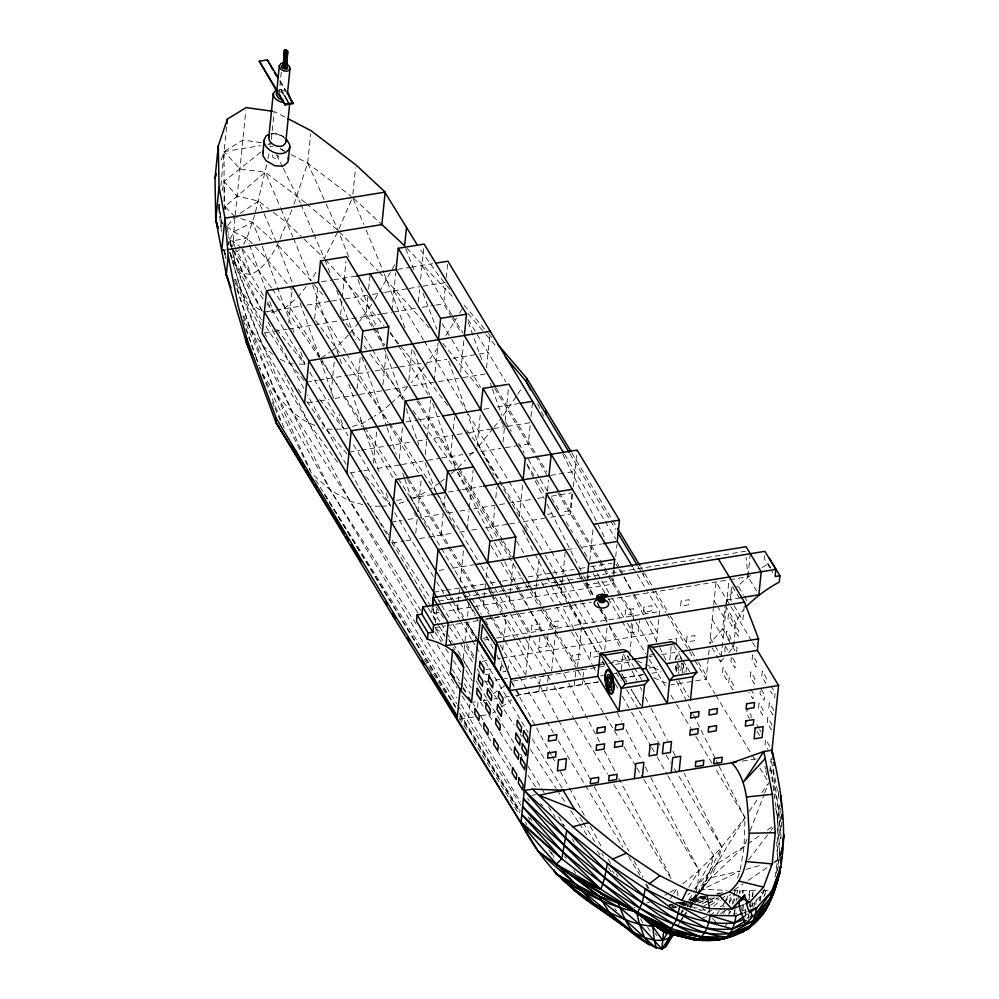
<?xml version="1.0" encoding="UTF-8"?>
<svg xmlns="http://www.w3.org/2000/svg" width="999" height="999" viewBox="0 0 999 999"><rect width="100%" height="100%" fill="white"/><g stroke="black" fill="none" stroke-linecap="round" stroke-linejoin="round"><path stroke-width="0.75" stroke-dasharray="5 3.75" d="M226.611 126.823L224.101 151.573L224.063 202.685M719.155 766.171L745.004 817.719L744.068 846.677L740.072 871.016L736.538 880.831M224.887 209.503L224.101 181.381L261.388 151.686M748.214 919.18L748.451 914.684M749.25 899.674L749.725 890.658L748.176 899.525M752.16 907.142L752.409 902.646M752.746 896.652L753.071 890.658L752.047 896.665M745.054 914.297L745.466 906.917M741.77 910.239L742.257 902.709M742.844 893.668L743.044 890.658L742.419 893.668M755.793 904.607L756.293 898.413M219.256 204.296L221.641 231.356M220.966 185.689L224.101 151.573L242.844 140.072L264.985 143.144M739.784 893.668L740.059 890.658L739.31 893.606M234.902 218.244L232.742 246.566M235.202 215.272L245.829 110.677M271.353 139.323L274.188 111.476L286.451 117.882M281.293 72.253L279.745 87.562L283.728 94.156M288.748 323.014L292.457 286.463M294.006 204.283L307.692 163.162L310.677 133.779M314.648 318.806L318.057 285.302M331.081 393.069L334.79 356.531M340.559 314.585L341.958 300.886M342.257 297.839L345.979 261.301M352.872 194.218L355.544 167.919M356.993 388.861L360.389 355.369M367.857 296.678L365.846 316.471L372.24 327.048M368.631 289.061L370.179 273.838M373.414 463.136L376.973 428.121M382.904 384.652L386.151 352.672M391.92 310.726L395.779 272.665M399.325 458.928L402.734 425.424M408.803 380.444L412.05 348.464M418.281 301.948L419.53 289.772M420.604 279.108L423.701 248.664M415.759 533.204L417.145 519.492M417.919 511.888L421.166 479.907M425.237 454.72L426.623 441.009M426.935 437.962L430.806 399.9M434.253 380.794L438.124 342.732M451.56 317.045L443.581 303.833L445.591 284.041M446.203 277.947L447.914 261.201M432.18 607.479L431.568 613.561L439.185 612.325M441.046 535.077L443.206 513.761L420.354 517.482M443.831 507.667L445.067 495.492M450.524 456.593L452.697 435.277L431.356 438.748M453.309 429.183L454.545 417.008M460.626 372.015L463.873 340.035M435.439 623.014L436.988 607.667M457.48 609.353L458.091 603.259M458.241 601.748L459.49 589.56M460.252 581.942L463.811 546.928M467.107 529.345L468.968 511.076M469.268 508.029L473.139 469.967M477.047 446.291L480.457 412.787M486.538 367.807L490.247 331.256M463.236 658.591L464.697 644.13M464.997 641.233L466.908 622.427L478.184 640.434M467.532 616.283L469.243 599.4M468.556 717.769L469.93 704.22M483.379 605.144L484.003 599.05M484.153 597.527L485.551 583.828L487.15 586.475M486.163 577.734L487.25 567.082M492.857 526.66L494.88 506.855M495.804 497.727L496.89 487.062M502.959 442.082L504.358 428.371M505.132 420.766L508.379 388.786M477.447 707.442L478.059 701.41L472.739 702.272M500.137 671.028L500.536 667.12L503.196 666.683M500.736 670.279L501.673 661.151M502.747 650.486L506.306 615.471M509.29 600.936L509.915 594.842M510.064 593.319L510.689 587.225M510.839 585.701L513.311 561.338M519.393 516.358L522.789 482.854M531.031 416.546L532.579 401.323M508.241 668.431L508.503 665.821M525.724 675.212L529.745 635.614M535.202 596.715L536.588 583.016M536.75 581.493L539.535 554.083M547.464 490.821L548.551 480.169M539.91 636.75L538.798 647.739L546.765 646.44L547.889 635.464M538.848 691.533L539.472 685.501M539.622 684.003L540.384 676.46L548.351 675.174L547.29 685.714M546.828 690.234L547.127 687.225M555.644 631.405L551.623 670.991L531.655 637.949M561.113 592.507L562.037 583.366M562.187 581.843L562.812 575.761M562.961 574.238L565.434 549.875L576.111 548.139M571.878 493.881L570.179 510.626L561.038 512.112M572.602 494.23L570.591 514.023L549.25 517.482M573.376 486.613L576.935 451.585M574.275 685.776L575.799 670.704L583.778 669.417L582.242 684.477M577.534 666.783L581.868 624.15L569.88 604.32M587.687 574.25L586.613 584.902L612.512 580.694L613.598 570.029M587.012 588.299L587.637 582.205M587.787 580.681L588.411 574.587M589.797 560.889L593.206 527.385M604.682 650.386L607.005 627.547M614.323 570.379L612.924 584.078L445.279 611.338M615.709 556.68L616.945 544.492M621.341 669.492L622.901 654.145M631.43 623.226L630.456 632.829L638.436 631.543L639.547 620.554M629.67 655.307L633.691 615.721L622.502 597.215M643.568 575.611L643.918 572.177M656.505 641.97L659.59 611.513L647.614 591.683M669.767 660.102L671.166 646.291M676.223 642.407L676.61 638.486L668.643 639.785M677.16 663.948L676.785 667.707L677.672 670.766A10.552 3.472 80.8 0 0 678.958 673.588M685.976 672.052L686.425 667.532L690.421 666.895M709.103 649.949L706.131 679.145L670.816 684.889M713.511 606.518L709.715 643.893L722.677 628.808L724.924 606.693M713.661 605.082L716.008 581.918L730.132 605.294M719.08 659.377L720.641 661.962L721.078 657.654M721.216 656.218L726.198 607.23M726.348 605.781L728.958 580.044M725.112 647.24L724.712 651.161L727.447 655.694M731.318 657.417L730.918 661.338L735.027 668.131L735.551 662.911L732.142 657.242M728.608 652.672L733.591 646.877L735.988 623.289A45.867 33.541 -31.1 0 1 743.418 610.039M709.128 913.273L709.44 910.189M736.675 651.96L737.062 648.039L733.653 642.382M744.267 606.131L742.844 620.204L732.629 603.296M750.286 553.708L747.951 576.735L756.53 590.933M764.485 555.619L764.198 558.478L772.776 572.677M750.986 717.994L751.248 715.384L747.152 708.591L746.615 713.81L749.35 718.343M770.704 567.894L768.368 564.023L768.618 561.488M760.276 690.921L760.014 693.531L764.11 700.324L764.647 695.104L760.539 688.311M749.387 906.73L749.712 903.633M769.867 771.153L771.166 758.441L771.752 761.45M750.286 907.117L762.899 893.318L763.224 890.221M777.559 870.778L779.495 855.331L778.783 810.901L771.166 758.441M775.087 877.122L777.472 860.551L777.459 817.756L773.9 792.132M780.094 856.93L780.569 853.833M726.635 908.915L734.028 914.322L734.727 909.877M736.126 901.011L736.588 898.051M760.202 901.086L761.6 892.157M682.192 673.326L682.442 667.619L681.355 662.774M779.732 804.944L776.598 821.478M748.463 917.681L748.975 914.684M750.261 907.179L751.023 902.671M745.054 917.257L746.353 909.864M776.31 873.001L781.268 849.212M742.694 910.239L744.118 902.709M753.783 907.142L755.207 899.649M219.58 204.345L218.981 207.405L222.228 224.038M222.29 190.559L224.101 181.381L237.15 196.129L258.604 201.086L268.494 208.666M266.733 164.773L255.02 213.836M267.919 158.829L269.106 152.884M764.772 895.116L765.696 890.671L763.91 896.627M667.931 775.798L713.623 855.544L709.864 871.053L704.345 884.265L694.143 901.323M732.167 904.282L734.727 893.68M695.516 894.367L693.194 901.298M695.878 892.944L697.664 885.776L699.1 870.629L649.625 775.199M734.028 914.322L735.164 909.877M737.799 899.525L738.935 895.092M759.19 900.936L761.45 892.132M272.665 155.007C271.378 160.24 282.442 159.191 277.285 154.795M254.62 215.247L246.953 238.062L243.656 244.231M221.229 159.99L224.101 151.573L260.314 145.679M729.083 901.897L731.543 894.867M733.303 903.371L736.275 894.892M736.763 893.481L737.761 890.646M291.87 210.002C281.73 232.829 274.787 262.65 250.786 274.663L243.082 273.027L236.026 265.509L229.658 252.185L241.608 291.87L262.637 345.429L292.395 411.925L330.319 490.109L457.005 697.801M762.899 893.318L764.535 888.96M746.865 839.41L744.068 846.677L704.345 884.265L697.739 893.868M750.224 830.681L764.223 794.317M764.784 792.869L768.706 782.679M687.062 906.218L688.149 903.446M351.361 200.1L338.249 230.694L324.35 258.491L302.41 237.525M690.696 906.555L692.569 902.609M729.345 903.296L735.451 890.646M724.987 901.597L720.316 909.315M725.661 900.299L730.444 891.133M394.642 264.822L379.67 291.408M713.623 855.544L695.304 889.597M690.833 906.63L692.919 902.771M693.618 901.485L697.09 895.079L691.508 900.311L704.757 896.652M696.64 894.717L692.794 901.298M697.377 893.406L709.864 871.053L721.79 847.04L745.004 817.719L715.184 768.418M690.222 907.879L693.356 902.634M745.004 817.719L699.512 891.47M264.023 213.674L277.285 244.443L310.889 280.607L317.22 270.205M445.916 335.527L456.456 318.231M459.69 312.912L462.937 307.592M371.765 304.295L359.603 321.291M374.925 299.138L378.883 292.695M688.723 887.324L699.1 870.629L721.79 847.04L684.29 773.463M681.068 912.462L682.654 909.914M685.814 904.832L688.186 901.023M688.973 899.749L694.505 890.858M689.51 906.58L691.97 902.621M680.232 921.128L682.692 917.282M670.292 898.813L672.777 894.929M673.613 893.63L676.935 888.461L678.696 899.887M683.541 915.971L686.088 912.05M691.171 904.22L697.09 895.079M749.238 811.463L758.541 797.702M761.925 792.694L767.856 783.94M724.612 903.046L730.494 894.367M503.271 415.434L516.945 395.392M517.794 394.13L522.065 387.874M696.915 895.067L687.462 906.293M716.82 914.372L719.442 910.589M723.051 913.96L725.736 910.176M423.963 367.307L411.226 382.654M424.85 366.046L439.185 345.954M681.206 913.148L682.941 910.726M677.996 925.037L679.757 922.589M680.631 921.378L683.279 917.719M684.153 916.508L686.8 912.849M728.508 914.372L730.331 911.85L728.084 913.673M358.716 322.477L349.4 334.003M725.399 925.811L727.135 923.513M748.588 859.864L770.341 831.393M771.29 830.144L773.189 827.671M306.256 286.463L297.927 296.99L285.477 307.605L277.56 310.801M698.014 893.918L710.901 877.721L717.257 863.636L721.79 847.04L674.2 768.443M493.031 428.434L478.971 446.041L494.03 475.087M493.968 427.26L501.473 417.857M227.697 225.449L235.052 216.746L252.635 222.34L271.678 239.423M720.641 661.962L723.626 658.478M407.205 387.287L401.186 394.243L390.821 403.459M690.933 900.311L697.202 894.242M681.493 912.824L683.478 910.651M348.376 335.052L336.076 347.739L331.193 351.161M458.129 467.52L465.422 460.002M469.592 455.706L476.885 448.189M700.848 891.208L710.901 877.721L740.072 871.016L702.734 889.272L698.313 893.243M689.198 902.434L696.478 895.341M700.649 891.295L702.734 889.272L726.96 890.371M687.861 894.767L690.034 892.769M694.405 888.773L717.257 863.636L746.528 844.929M701.86 907.304L707.18 912.474L709.402 910.439M713.823 906.38L720.479 900.274M721.578 899.262L724.899 896.215M389.672 404.483L381.618 411.65L374.013 416.308M682.767 883.765L699.1 870.629L643.381 778.721M271.403 287.774L241.683 247.927L236.938 251.723L234.877 250.549M439.548 482.829L429.558 489.797M440.721 481.893L444.268 479.07M451.336 473.426L454.87 470.604M720.579 913.698L725.424 909.877M709.852 915.621L716.982 910.114M672.427 904.744L669.417 905.206L671.178 903.858M683.416 905.057L685.764 903.346M690.446 899.924L692.794 898.213L701.785 896.528M710.689 905.281L719.33 899.088M747.751 844.055L760.039 835.314M767.419 830.082L773.563 825.711M321.428 358.017L329.97 352.023M484.702 703.134L483.229 700.711L487.062 698.064M493.444 693.656L504.92 685.739M492.582 713.199L495.142 711.425M501.523 707.03L511.725 699.974M516.833 696.453L519.38 694.692L598.376 681.855M745.591 915.359L748.051 913.673M734.29 889.784L743.181 883.765M748.263 880.331L772.389 863.998M773.663 863.136L777.472 860.551L779.495 855.331L777.459 817.756L775.549 807.254M240.01 213.449L258.604 201.086L263.424 212.275M372.739 417.082L362.6 423.289L351.236 426.898M704.457 905.731L707.067 904.17M708.366 903.383L717.469 897.889M708.353 903.633L718.756 897.751M664.772 895.241L668.831 892.981M670.179 892.219L676.935 888.461M684.178 905.656L686.825 904.182M321.903 361.451L411.813 499.625L428.196 490.559M674.625 908.041L677.222 906.63M688.898 900.324L692.794 898.213M714.322 897.664L701.985 903.92L708.778 900.748M680.207 904.045L684.977 902.159M710.139 900.087L714.235 898.138M707.18 912.474L712.437 910.164M720.304 906.692L722.939 905.531L725.711 908.066M681.118 904.532L685.351 902.709M690.983 900.274L698.039 897.227L689.822 900.449M698.026 903.133L707.629 899.025M673.164 907.816L675.898 906.68M699.525 902.559L705.244 900.236M706.68 899.649L710.976 897.914M276.236 311.326L273.589 312.4L263.711 311.501M672.277 905.818L676.248 904.245M741.608 905.319L744.355 904.245M734.103 914.185L736.85 913.111M742.357 910.963L745.104 909.889M744.292 912.611L747.04 911.538M746.902 918.131L749.65 917.057M694.143 902.547L705.556 898.363M716.957 894.18L719.804 893.131L716.146 893.818M672.389 907.679L675.299 906.63M672.24 904.644L669.417 905.206L672.414 904.132M299.026 364.036L304.907 364.223L307.692 363.249M695.566 902.047L705.569 898.563M718.431 894.08L722.714 892.582M691.57 900.199L703.034 896.29M669.155 907.716L674.687 905.881M702.547 918.006L706.93 916.57M706.081 897.114L691.695 901.81L705.019 897.701M690.534 900.349L701.635 896.74M349.812 427.347L344.143 429.145L333.716 429.17M716.857 894.043L719.804 893.131M692.195 900.623L704.994 896.74M691.52 900.274L703.308 896.74M646.902 903.021L649.712 902.184M399.051 503.409L408.978 500.462M690.659 900.474L703.458 896.677M278.159 92.17L282.018 91.983L285.714 94.081M271.566 133.878L277.71 133.591L283.916 137.1L277.535 134.191L270.966 133.816L273.389 133.342M692.332 900.636L705.719 896.802M746.053 869.342L761.013 865.159M774.475 861.388L777.472 860.551L776.747 842.257M669.417 905.206L672.364 904.607M679.32 903.258L682.142 902.709M699.937 910.464L704.52 909.702L698.551 909.602M267.869 144.455L270.879 143.968L266.458 143.344M221.691 250.624L226.311 249.875M321.416 281.755L332.08 280.032M333.604 279.782L356.468 276.061M397.614 269.368L409.802 267.395M411.326 267.145L432.667 263.674M267.432 311.501L300.961 306.056M307.055 305.057L329.92 301.348M331.443 301.099L340.584 299.613M345.154 298.863L368.019 295.155M372.59 294.405L383.254 292.67M384.777 292.42L407.642 288.711M409.165 288.461L419.83 286.725M422.877 286.226L445.741 282.517M265.259 332.817L273.264 331.518M274.413 331.331L287.088 329.27M288.624 329.021L314.036 324.887M314.735 324.775L339.947 320.679M342.994 320.179L381.094 313.986M382.617 313.736L391.758 312.25M393.094 312.038L416.146 308.291M422.24 307.305L434.428 305.319M435.951 305.07L443.581 303.833M306.718 382.055L317.382 380.332M318.906 380.082L347.864 375.374M349.388 375.124L369.205 371.903M375.299 370.916L398.164 367.195M399.687 366.945L421.016 363.474M427.122 362.487L446.928 359.265M453.022 358.279L477.41 354.308M478.933 354.058L488.074 352.572M307.605 402.884L318.269 401.148M319.792 400.899L328.933 399.413M335.04 398.426L356.368 394.955M359.415 394.455L382.28 390.746M385.327 390.247L408.191 386.526M412.762 385.789L434.103 382.317M438.673 381.568L458.479 378.359M463.049 377.61L485.914 373.888M406.081 421.89L418.281 419.905M419.805 419.655L439.61 416.433M483.816 409.253L491.433 408.017M497.527 407.018L518.868 403.559M349.051 452.122L359.727 450.387M361.251 450.137L411.538 441.97M417.632 440.971L426.785 439.485M457.267 434.528L467.932 432.792M469.455 432.555L492.32 428.833M493.843 428.583L504.507 426.848M507.554 426.361L530.419 422.639L528.246 443.956L519.105 445.442M349.937 472.939L362.125 470.966M363.661 470.716L371.278 469.48M377.372 468.481L398.713 465.022L401.099 468.981M401.76 464.523L423.089 461.051M427.659 460.314L439.86 458.329M441.383 458.079L462.712 454.607M468.818 453.621L476.436 452.385M481.006 451.635L500.824 448.414M505.394 447.677L517.582 445.691M396.603 500.374L404.22 499.138M410.327 498.139L430.132 494.93M448.426 491.945L460.614 489.972M462.137 489.722L481.955 486.501M550.536 475.349L574.924 471.391M391.396 522.19L402.06 520.454M408.154 519.468L415.784 518.219M447.777 513.024L453.883 512.025M459.977 511.038L469.118 509.552M473.688 508.803L495.029 505.344M499.6 504.595L531.605 499.388M537.699 498.401L546.84 496.915M551.423 496.166L571.228 492.957M547.315 514.348L554.944 513.111M392.27 543.006L404.47 541.021M405.994 540.784L413.611 539.535M419.705 538.548L453.234 533.091M459.328 532.105L465.434 531.118M471.528 530.119L479.145 528.883M485.239 527.897L508.104 524.175M509.627 523.926L518.768 522.44M523.339 521.703L544.68 518.231M438.948 570.441L446.565 569.193M452.659 568.206L474.001 564.735M582.205 547.152L602.022 543.931M433.728 592.245L444.393 590.521M445.929 590.272L459.64 588.036M462.687 587.537L484.028 584.078M490.122 583.079L500.786 581.343M502.31 581.106L522.127 577.884M528.221 576.885L551.086 573.176M552.609 572.927L573.938 569.455M580.044 568.468L587.662 567.22M590.709 566.733L612.037 563.261M438.773 601.098L745.616 551.211M486.488 618.693L504.782 615.709M434.965 627.609L445.616 625.886M447.127 625.636L477.672 620.666M485.364 619.417L591.458 602.172M608.379 599.425L728.184 579.944M729.695 579.695L747.951 576.735L746.166 557.217M482.879 638.324L488.199 637.462M726.935 599.987L739.098 598.014M484.328 640.009L488.898 639.26M496.515 638.024L659.59 611.513M482.167 661.326L486.738 660.576M497.402 658.841L500.449 658.353M501.973 658.104L657.429 632.829L649.437 619.605M486.138 669.455L490.134 668.806L489.597 674.025L481.63 675.324M502.659 671.902L505.319 671.478M484.565 681.892L487.624 681.405M495.242 680.157L499.812 679.42M504.383 678.671L507.43 678.184M600.399 663.061L603.446 662.574M612.587 661.088L629.358 658.353L627.759 655.719M649.163 655.132L655.269 654.145M600.074 664.647L632.379 659.39M649.313 656.643L652.384 656.143M661.613 654.645L680.082 651.635M512.837 681.081L604.832 666.121M615.559 664.385L632.429 661.638M600.699 675.861L603.596 675.386M613.773 673.738L616.67 673.264M648.975 668.019L657.679 666.595M621.153 678.146L643.606 674.5M483.229 700.711L487.837 699.962M493.968 698.963L497.04 698.463M504.707 697.215L509.315 696.465M515.459 695.466L598.301 682.005M621.316 678.259L642.794 674.762M651.997 673.276L661.213 671.778M459.915 719.18L476.523 716.483M480.956 715.759L486.875 714.797M531.818 795.329L536.276 794.605M742.344 761.101L757.242 758.678M679.957 903.596L682.979 903.133M694.243 908.253L697.29 907.879M676.086 902.846L680.506 902.397M687.087 906.455L694.68 905.731M675.287 903.108L681.256 902.634M681.518 904.869L689.085 904.295M677.784 902.809L680.881 902.584M679.083 903.608L685.114 903.183M269.68 146.541L272.864 146.391M634.265 907.467L635.252 907.442M679.632 902.971L683.99 902.846M380.194 506.181L369.855 506.443L349.975 471.203M381.68 506.156L390.547 505.931L386.051 492.644M332.23 429.183L326.273 429.195L321.965 427.759M679.045 903.72L684.914 903.72M733.016 890.646L756.917 890.671M763.124 890.671L769.417 890.671M681.48 905.007L688.885 905.131M689.959 907.042L697.402 907.204M293.144 363.848L290.197 363.761L280.332 359.365M279.945 89.323L286.363 91.583M362.687 504.557L349.775 501.173L330.319 490.109L311.513 473.276L276.411 394.63L242.557 315.359M314.772 425.374C290.647 416.496 275.175 393.731 261.95 372.852M637.025 660.888L644.168 663.848M645.604 664.435L659.889 670.341M653.671 677.797L666.533 683.116M280.432 148.938L284.515 151.074M291.333 154.633L307.692 163.162L351.348 196.391M280.594 148.664L284.353 151.274M233.416 250.761L243.082 273.027L262.3 311.363L251.623 304.52L241.608 291.87L234.94 278.721M273.451 212.45L287.063 222.864L301.311 236.488M241.683 247.927L232.592 240.959L229.395 240.909L228.609 236.601M679.395 659.402L678.995 659.09A5.332 1.748 80.8 0 0 678.034 659.377M226.773 226.536L233.529 231.793L246.953 238.062L254.295 245.854M281.905 135.502L284.877 138.561M305.419 202.71L265.247 172.203L240.01 169.081L224.101 151.573M306.593 203.709L337.075 229.695M272.727 354.483L262.637 345.429L249.837 327.61L241.995 312.35M353.683 198.364L381.868 224.588M540.634 803.608L542.869 805.706M561.863 823.538L564.098 825.636M715.933 921.952L711.588 917.519M339.323 231.793L378.159 271.066M379.233 272.165L429.62 328.321M235.052 216.746L225 206.556L265.247 172.203L280.394 207.38M406.755 248.014L453.396 297.465M255.344 246.965L267.944 260.327L288.249 285.165M458.553 682.13L460.614 684.39M325.399 259.64L369.393 308.167L384.078 325.974M464.285 305.344L487.437 332.367M488.449 333.541L492.47 338.236M467.969 313.461L485.077 333.441M486.088 334.615L496.153 346.366M347.04 453.983L326.273 429.195L306.905 401.523M365.821 476.411L390.547 505.931L352.135 442.382M313.861 284.191L324.75 297.352M340.597 316.483L359.977 340.584M389.947 333.092L421.278 371.079L448.701 406.718M303.933 380.394L290.197 363.761L265.047 325.125M319.618 399.425L344.143 429.145L339.161 414.498M289.223 286.351L292.12 289.897M449.675 289.335L437.412 273.838L418.906 247.415M442.844 343.381L480.931 390.247M276.823 329.383L304.907 364.223L299.425 348.251M655.232 933.478L657.142 935.901M263.112 298.863L243.082 273.027L229.395 240.909L233.529 231.793L252.635 222.34L261.701 244.842M266.92 303.783L273.589 312.4L269.093 299.363M466.67 430.07L478.971 446.041L502.372 484.677M363.723 345.467L366.533 349.126M370.279 353.996L404.845 399.275M315.609 320.517L342.332 356.518M614.722 908.466L616.52 910.863M337.6 462.437L309.016 423.451L262.637 345.429L234.653 279.108M367.095 502.672L368.931 505.182M413.074 410.589L456.043 469.667M343.219 357.767L388.673 421.94M272.29 289.011L319.343 357.592M298.102 388.936L302.51 395.229M389.56 423.226L437.699 494.193M388.748 535.039L369.855 506.443L388.499 537.075M392.182 540.234L430.806 598.726M435.964 606.53L443.693 618.231M449.7 627.322L459.14 641.62M460.002 642.919L472.877 662.424M477.172 668.918L479.745 672.814M484.902 680.619L514.085 724.812M520.092 733.903L521.815 736.513M530.394 749.5L556.156 788.498M557.005 789.797L566.458 804.095M570.741 810.601L578.471 822.289M579.333 823.588L587.912 836.588M597.365 850.886L599.937 854.794M608.516 867.781L611.101 871.69M261.688 319.98L251.623 304.52L229.658 252.185M647.652 927.272L650.162 931.118M421.091 610.851L292.395 411.925L249.837 327.61L236.001 286.251M434.677 631.743L441.471 642.195M445.716 648.713L449.962 655.244M453.359 660.476L461.001 672.227M464.398 677.447L471.191 687.886M480.531 702.26L483.066 706.168M489.011 715.309L493.256 721.84M500.049 732.292L511.938 750.574M528.071 775.374L536.563 788.436M548.451 806.717L555.244 817.157M415.971 623.888L330.319 490.109L276.411 394.63L249.837 327.61L234.653 280.769M427.722 642.257L457.105 688.161M462.15 696.028L473.064 713.074M478.946 722.265L482.292 727.509M488.174 736.688L492.37 743.244M497.415 751.111L510.851 772.102M527.634 798.326L529.32 800.948M564.585 856.043L566.258 858.665M573.813 870.466L575.499 873.089M315.597 479.895L456.83 703.796M457.654 705.107L520.766 805.219M528.246 817.082L529.907 819.717M549 850.012L553.983 857.916M424.275 659.265L447.477 696.228M459.902 716.033L520.217 812.125M459.24 717.881L467.457 731.106M473.214 740.371L519.205 814.447M476.748 638.311L466.908 622.427L477.822 640.484M324.613 494.468L455.606 706.468M459.69 713.099L520.279 811.151M324.55 494.468L455.744 707.816M459.815 714.447L519.68 812.662M417.919 613.011L349.775 501.173L309.016 423.451L284.328 373.988M430.906 634.315L434.153 639.647M437.4 644.967L451.186 667.607M451.998 668.93L462.549 686.251M463.361 687.574L466.595 692.906M473.089 703.558L474.712 706.218M480.394 715.534L484.453 722.19M490.122 731.518L494.18 738.174M499.862 747.489L511.226 766.133M461.063 704.457L520.342 801.648M530.082 817.619L531.705 820.291M551.198 852.234L555.257 858.89M438.499 495.529L480.531 564.785M481.343 566.121L499.125 595.429M499.925 596.753L509.627 612.737M510.439 614.073L524.987 638.049M525.799 639.385L546.803 674.013M547.614 675.336L553.271 684.665M554.083 686.001L574.288 719.292M575.099 720.629L607.429 773.913M613.886 784.565L671.278 879.132M404.77 479.095L411.813 499.625L466.82 590.184M467.632 591.52L470.866 596.853M471.678 598.176L481.381 614.16M485.427 620.816L488.661 626.148M499.987 644.792L518.593 675.424M519.405 676.76L553.384 732.704M558.241 740.684L622.964 847.239M628.621 856.555L639.947 875.211M645.616 884.527L648.039 888.523M394.593 512.587L433.454 576.51M436.7 581.843L443.981 593.818M444.792 595.154L448.027 600.486M448.838 601.81L459.365 619.13M460.177 620.454L471.516 639.098M472.327 640.434L475.561 645.766M476.373 647.09L528.196 732.317M532.242 738.985L562.212 788.261M580.019 817.557L582.454 821.553M583.266 822.876L594.592 841.52M601.885 853.508L603.508 856.168M612.412 870.828L614.035 873.488M391.745 542.395L440.372 622.29M441.183 623.626L446.041 631.618M446.853 632.941L452.535 642.27M453.334 643.606L471.978 674.225M476.036 680.881L478.459 684.877M479.27 686.213L515.746 746.128M520.616 754.12L522.227 756.792M527.909 766.108L540.871 787.412M541.683 788.748L544.118 792.744M558.703 816.707L564.373 826.036M572.489 839.347L574.1 842.007M750.461 575.424A104.371 76.324 -31.1 0 0 737.961 585.976L743.431 595.017M744.205 596.303L748.101 602.759M739.56 598.339L731.705 585.339L730.269 599.4L731.842 601.997M730.943 606.618L751.772 641.108M752.572 642.432L757.379 650.386M725.074 605.219L735.988 623.289M771.028 685.888L775.137 692.682L774.6 697.901L770.504 691.121M714.098 600.736L716.445 604.607M717.22 605.894L725.024 618.806M722.677 628.808L730.469 641.708L730.856 637.861L726.748 631.068L726.223 636.288L730.319 643.081M731.256 643.006L733.591 646.877M732.429 646.465L735.851 652.122M712.187 619.542L723.114 637.612M725.237 645.941L729.345 652.722M750.724 689.135L753.458 693.668L752.921 698.888L748.825 692.095M710.301 638.149L714.198 644.605M714.984 645.891L720.441 654.932M712.062 647.764L718.293 658.079M756.83 724.899L758.878 728.296M759.565 729.42L760.926 731.68M769.692 746.241L765.584 739.46L765.059 744.68L767.794 749.2M756.98 731.256L759.715 735.776M571.853 452.922L611.888 519.18M612.687 520.504L616.695 527.135M640.709 566.883L642.32 569.53M644.717 573.513L654.32 589.398M655.119 590.721L669.542 614.585M670.341 615.908L691.183 650.411M691.995 651.735L697.602 661.026M698.401 662.349L706.48 675.724M569.905 453.696L615.546 529.233M637.961 566.333L641.171 571.628M641.97 572.951L650.786 587.549M651.585 588.886L666.033 612.774M666.832 614.098L694.105 659.24M694.904 660.564L714.959 693.756M715.759 695.079L755.069 760.114M759.877 768.081L767.894 781.355M564.535 454.195L604.47 520.292M605.269 521.615L615.659 538.811M633.229 567.882L636.425 573.176M637.225 574.5L646.815 590.359M673.988 645.591L689.685 671.565M677.285 662.699L679.707 666.708L679.495 668.818L678.209 666.695L678.046 668.294A6.906 2.273 80.8 0 0 678.908 670.878L679.607 672.027A4.033 1.324 80.8 0 0 680.519 672.327L681.318 666.758A3.946 1.299 80.8 0 0 680.756 664.21L680.119 662.861M468.106 319.53L505.656 381.655M615.896 564.085L618.281 568.056M619.08 569.38L623.076 575.986M623.875 577.31L633.466 593.169M634.265 594.492L648.638 618.294M678.721 680.294L688.923 697.177M422.003 265.409L451.56 314.323M452.36 315.647L462.737 332.829M496.291 388.349L536.226 454.445M537.025 455.769L546.615 471.628M559.39 492.782L621.703 595.891M452.36 318.369L461.151 332.917M494.705 388.436L534.64 454.533M535.439 455.856L546.628 474.363M557.804 492.869L598.551 560.289M599.35 561.613L603.346 568.219M604.145 569.542L607.33 574.825M608.129 576.148L620.117 595.978M620.916 597.302L635.289 621.103M636.088 622.414L648.875 643.568M505.631 422.015L511.276 431.343M518.531 443.331L524.175 452.659M528.196 459.315L539.485 477.972M540.297 479.308L547.539 491.296M551.573 497.964L560.439 512.612M566.083 521.94L572.527 532.604M576.56 539.26L578.97 543.256M579.782 544.592L588.648 559.24M592.682 565.909L611.213 596.553M612.025 597.889L626.523 621.865M627.335 623.201L645.866 653.846M649.088 659.178L666.82 688.486M670.853 695.142L675.686 703.134M676.498 704.47L695.029 735.114M695.841 736.45L711.962 763.099M442.195 323.738L450.986 338.286M451.785 339.598L480.544 387.187M501.311 421.566L503.708 425.524M526.873 463.861L535.664 478.409M536.463 479.732L544.455 492.944M593.181 573.588L605.157 593.418M608.354 598.701L631.518 637.037M581.018 575.649L594.193 597.464M597.39 602.747L598.988 605.394M599.787 606.718L607.779 619.942M579.033 575.074L583.029 581.68M583.828 583.004L592.607 597.552M599.8 609.44L608.591 623.988M609.39 625.312L622.964 647.777M279.957 80.682L286.238 91.071M627.285 656.031L633.566 666.42M634.353 667.719L641.42 679.407M279.87 81.518L286.151 91.908M283.641 95.005L279.658 88.399L279.308 91.833L277.859 89.423M393.931 290.934L423.476 339.847M424.275 341.171L467.42 412.562M468.219 413.873L508.154 479.97M508.953 481.293L550.499 550.037M551.286 551.361L566.47 576.473M567.27 577.797L570.466 583.091M571.266 584.415L581.643 601.598M582.442 602.921L596.828 626.71M597.627 628.034L605.606 641.258M503.171 486.014L544.318 553.958M545.129 555.294L558.841 577.934M559.64 579.27L562.874 584.602M563.673 585.926L574.163 603.246M574.974 604.582L589.497 628.558M590.297 629.894L603.209 651.211M616.108 672.527L620.953 680.519M626.598 689.847L638.698 709.827M639.51 711.163L660.489 745.791M666.133 755.119L670.966 763.111M555.506 580.519L558.703 585.814M559.502 587.137L569.093 602.996M553.921 580.606L555.519 583.254M556.318 584.577L568.294 604.407M569.093 605.731L583.478 629.52M584.278 630.844L597.852 653.321M368.818 296.466L371.216 300.437M390.384 332.168L397.577 344.056M398.376 345.379L427.922 394.293M516.595 541.033L526.186 556.893M526.985 558.216L540.559 580.694M541.358 582.017L545.354 588.623M546.153 589.947L555.744 605.806M556.543 607.13L570.916 630.918M571.715 632.242L579.707 645.466M344.268 278.047L373.826 326.96M374.625 328.284L385.015 345.467M418.569 400.986L458.504 467.082M459.303 468.406L502.435 539.785M503.234 541.108L513.623 558.291M529.595 584.74L543.98 608.528M544.78 609.852L555.956 628.359M373.039 328.359L383.429 345.554M416.97 401.074L458.516 469.817M459.315 471.128L499.25 537.237M500.049 538.548L511.238 557.055M528.009 584.827L529.607 587.462M530.407 588.786L540.796 605.968M541.595 607.292L576.735 665.459M457.667 472.34L498.838 540.272M499.65 541.608L524.687 582.904M525.486 584.228L529.532 590.896M530.332 592.22L540.022 608.204M540.834 609.54L555.369 633.516M556.168 634.852L577.172 669.48M577.971 670.816L604.62 714.772M605.431 716.108L619.155 738.748M624 746.74L636.113 766.733M636.925 768.056L642.569 777.384M364.473 336.376L371.665 348.276M372.465 349.6L403.621 401.148M490.684 545.242L500.274 561.101M501.073 562.425L514.647 584.902M515.447 586.226L518.643 591.508M519.443 592.832L529.832 610.014M530.631 611.338L545.004 635.139M545.804 636.463L553.796 649.675M502.897 587.624L506.88 594.23M507.679 595.554L517.27 611.425M518.069 612.737L530.044 632.567M501.298 587.712L503.696 591.683M504.495 592.994L515.684 611.5M516.483 612.824L530.856 636.625M491.133 590.347L494.33 595.641M495.129 596.965L503.908 611.5M316.196 303.571L345.754 352.485M346.553 353.808L388.087 422.552M388.886 423.876L418.444 472.777M487.949 587.787L491.133 593.081M491.933 594.405L502.322 611.588M503.121 612.911L517.494 636.7M518.294 638.024L527.884 653.883M409.078 479.47L449.026 545.566M449.825 546.89L476.186 590.521M476.985 591.833L480.981 598.451M481.78 599.775L491.358 615.634M492.157 616.957L504.145 636.788M407.492 479.557L447.44 545.654M448.239 546.977L473.801 589.285M474.6 590.596L477.797 595.891M478.583 597.215L488.973 614.397M489.772 615.721L504.145 639.51M504.945 640.834L524.925 673.888M465.222 594.567L467.619 598.526M290.284 307.779L319.842 356.693M320.642 358.017L362.187 426.76M362.987 428.084L393.331 478.321M414.11 512.687L416.508 516.658M463.636 594.642L476.411 615.796M511.301 681.33L515.709 688.623M516.446 689.834L519.38 694.692M451.873 597.377L466.246 621.166M467.045 622.489L476.635 638.349M450.287 597.452L451.885 600.099M452.684 601.423L475.849 639.76M263.374 295.479L236.938 251.723L235.302 247.69M267.307 301.985L304.907 364.223M309.715 372.165L348.139 435.764M466.558 643.818L474.35 656.718M437.724 598.863L440.921 604.145M441.72 605.469L452.097 622.652M452.897 623.975L474.475 659.665M464.647 662.624L471.665 674.238M449.525 640.796L452.647 645.953M453.434 647.252L454.982 649.825M428.371 608.279L438.748 625.461M439.548 626.785L444.343 634.715M465.909 670.416L472.302 680.981M435.352 628.546A104.371 76.324 -31.1 0 1 443.381 633.865L444.93 636.45M435.751 628.908L444.33 643.106M464.31 683.816L470.554 694.13M462.949 688.261L465.297 692.132M525.224 821.99L526.81 824.65M519.243 516.321L478.971 446.041L467.47 413.861M524.662 525.786L527.759 531.193M555.644 579.845L558.741 585.252M559.515 586.6L568.806 602.822M569.58 604.17L584.29 629.845M585.064 631.193L598.226 654.17M602.11 660.926L605.981 667.682M615.272 683.903L619.143 690.659M622.24 696.066L630.756 710.938M631.53 712.287L650.886 746.066M651.66 747.427L656.318 755.531M657.092 756.88L667.157 774.45M262.3 311.363L236.026 265.509L231.343 248.152M346.154 464.435L307.48 395.117M303.721 388.299L266.596 319.43M411.813 499.625L427.485 528.321M463.324 593.893L465.559 598.001M466.308 599.363L475.262 615.759M476.011 617.12L478.259 621.228M486.463 636.251L493.181 648.551M496.915 655.381L505.869 671.778M511.85 682.704L514.835 688.174M515.584 689.535L551.411 755.119M552.16 756.493L555.894 763.323M560.364 771.515L568.581 786.55M569.33 787.911L585.002 816.608M590.234 826.173L601.423 846.665M608.141 858.965L611.138 864.422M616.358 873.988L617.857 876.722M435.864 491.645L425.025 462.749M436.6 493.019L455.007 527.322M488.886 590.434L491.096 594.555M491.833 595.928L533.066 672.752M533.803 674.125L538.961 683.728M539.697 685.102L558.116 719.405M558.853 720.779L589.772 778.396M594.193 786.638L628.808 851.123M633.965 860.726L642.794 877.184M646.478 884.053L648.688 888.161M457.505 472.427L493.831 541.308M494.555 542.682L504.008 560.589M504.732 561.962L516.358 584.015M517.082 585.389L520.716 592.27M521.441 593.656L530.157 610.189M530.881 611.563L562.862 672.177M563.586 673.551L567.944 681.817M568.668 683.191L599.912 742.432M604.27 750.699L615.896 772.739M618.806 778.246L671.852 878.82M640.659 918.855L642.782 922.876M261.014 328.783L241.608 291.87L229.72 252.21M522.714 530.407L534.178 552.534M534.902 553.921L550.674 584.353M551.386 585.726L592.257 664.56M592.981 665.946L595.841 671.478M617.357 712.974L621.665 721.266M625.961 729.57L641.733 759.989M645.317 766.907L648.9 773.825M527.185 465.272L544.168 498.588M546.99 504.145L583.091 574.949M583.791 576.336L585.913 580.494M586.625 581.893L594.405 597.152M597.24 602.709L600.074 608.266M600.774 609.652L608.566 624.924M609.265 626.311L620.591 648.526M623.426 654.083L631.206 669.342M631.917 670.741L636.875 680.456M640.409 687.399L641.82 690.172M645.366 697.115L650.312 706.83M651.023 708.216L667.307 740.147M672.964 751.26L676.498 758.191M276.423 154.857L282.667 167.12M283.354 168.481L300.299 202.847M537.524 403.908L543.806 416.446M562.674 454.058L605.282 539.06M617.157 562.737L619.954 568.319M620.654 569.705L623.451 575.287M624.15 576.673L632.529 593.394M633.229 594.792L645.804 619.867M646.503 621.266L656.98 642.157M659.777 647.739L666.058 660.277M676.535 681.181L692.607 713.224M693.306 714.61L715.659 759.203M716.358 760.589L718.456 764.772M262.475 374.35L310.127 470.479M261.288 325.424L251.623 304.52L236.026 265.509L228.559 234.028M264.51 332.405L266.433 336.588M307.692 163.162L325.512 202.56M326.149 203.971L338.249 230.694L349.2 257.954M272.377 402.41L274.226 406.668M274.837 408.079L280.394 420.854M300.911 204.271L313.249 232.804M313.861 234.241L324.35 258.491M280.994 208.791L292.869 236.95M353.147 198.739L363.773 224.338M366.133 230.02L383.841 272.69M384.428 274.113L405.394 329.058M293.456 238.349L310.889 280.607M262.275 374.438L283.966 427.659M357.854 279.47L376.398 327.135M262.275 246.254L293.956 332.28M234.765 246.341L232.592 240.959L246.953 238.062L249.063 243.694M277.285 244.443L292.907 284.216M324.912 259.94L329.97 272.952M336.725 290.322L355.607 339.485M405.744 248.639L414.086 270.23M422.977 293.256L436.863 329.233M413.611 350.786L429.582 394.617M312.537 284.99L341.683 363.723M249.588 245.092L265.597 289.235M376.935 328.596L383.404 346.104M383.941 347.552L403.209 400.075M468.194 322.128L482.942 362.862M490.309 383.229L491.883 387.587M492.407 389.048L501.885 415.234M361.85 356.805L386.65 426.311M300 302.747L319.692 357.442M245.804 329.033L255.294 355.432M255.819 356.893L258.991 365.696M260.564 370.105L259.515 367.17L261.101 371.566M448.663 361.201L466.958 412.4M225.924 258.204L223.651 249.325L226.186 256.431M432.692 403.446L455.532 468.194M348.826 384.066L380.057 474.937M406.256 408.816L418.943 445.267M243.306 320.179L255.507 355.419M256.019 356.88L259.066 365.696M387.15 427.784L396.216 454.17M402.759 473.239L404.258 477.634M320.704 360.339L333.666 398.401M242.158 249.338L250.786 274.663L232.804 249.375L229.395 240.909L230.956 246.703M223.651 249.325L226.111 256.718M223.601 249.725L225.949 258.778M227.135 228.034L228.197 232.53M222.302 223.913L218.556 204.333M764.897 766.221L765.484 769.205M765.783 770.691L766.67 775.162M773.214 768.943L779.095 798.95M778.159 791.283L779.295 798.888M773.688 790.621L770.341 766.495L778.783 810.901L780.581 838.486M218.581 207.605L221.391 230.781M228.471 241.621L228.808 244.643L228.571 241.533M433.179 608.091L434.278 620.104M781.318 822.102L781.767 828.308M780.107 808.029L780.968 838.536M725.711 603.508A45.867 33.541 -31.1 0 1 733.766 590.421M736.5 587.424A45.867 33.541 -31.1 0 1 737.961 585.976M448.701 639.497A45.867 33.541 -31.1 0 1 450.936 643.531M443.381 633.865A45.867 33.541 -31.1 0 1 444.592 634.877M762.212 567.532A104.371 76.324 -31.1 0 1 768.368 564.023M676.385 671.353A12.388 4.071 80.8 0 1 675.312 665.047M675.386 659.315A12.388 4.071 80.8 0 1 682.055 660.289M682.954 663.136A12.388 4.071 80.8 0 1 684.153 672.489M676.61 671.078A11.538 3.796 80.8 0 1 675.499 662.362M675.686 659.864A11.538 3.796 80.8 0 1 681.892 660.764M682.729 663.423A11.538 3.796 80.8 0 1 683.853 672.14M531.918 625.212L531.393 630.444L539.36 629.145L539.897 623.913L531.918 625.212M550.299 622.227L549.762 627.447L557.742 626.161L558.266 620.928L550.299 622.227M572.227 655.456L571.69 660.689L579.67 659.39L580.194 654.158L572.227 655.456M590.609 652.472L590.072 657.692L598.039 656.405L598.576 651.173L590.609 652.472M625.586 609.989L625.062 615.209L633.029 613.91L633.566 608.691L625.586 609.989M643.968 607.005L643.431 612.225L651.41 610.926L651.935 605.706L643.968 607.005M681.118 600.961L680.594 606.181L688.561 604.882L689.098 599.662L681.118 600.961M687.025 636.8L686.488 642.02L694.467 640.721L694.992 635.501L687.025 636.8M723.039 667.657L722.502 672.876L726.61 679.67L727.135 674.45L723.039 667.657M728.471 614.098L727.946 619.318L732.042 626.111L732.579 620.879L728.471 614.098M729.245 677.834L728.721 683.054L732.816 689.847L733.353 684.627L729.245 677.834M734.69 624.275L734.165 629.495L738.261 636.288L738.798 631.056L734.69 624.275M750.861 672.002L750.336 677.235L754.432 684.015L754.969 678.796L750.861 672.002M752.584 655.032L752.06 660.252L756.156 667.045L756.693 661.813L752.584 655.032M759.028 703.184L758.503 708.403L762.599 715.197L763.136 709.964L759.028 703.184M762.262 671.328L761.738 676.56L765.833 683.341L766.37 678.121L762.262 671.328M767.794 717.744L767.257 722.964L771.365 729.757L771.89 724.525L767.794 717.744M769.305 702.871L768.768 708.091L772.876 714.884L773.401 709.652L769.305 702.871M626.523 681.655L621.815 673.863L626.51 681.655M640.646 705.032L631.231 689.447L640.596 705.032M225.312 209.59L225 206.556L225.275 209.628"/><path stroke-width="1.5" d="M603.284 596.128L603.958 596.927L603.433 601.198L600.536 601.41L599.875 600.324L601.061 599.525M603.571 600.923L603.159 597.365M603.958 596.927L602.285 598.051L600.237 596.915M764.322 910.988L763.074 913.748L747.502 929.307L723.151 939.135L701.123 936.837L671.216 928.67L640.072 908.266L604.657 877.921L565.721 838.286L524.275 790.471L532.442 789.148L563.086 790.234L574.675 809.415L588.736 822.614L626.385 853.221L659.852 875.686L687.324 889.547L706.98 895.391L719.492 895.641L729.495 891.732C746.628 877.547 747.826 853.783 749.25 833.241C747.202 808.99 749.188 782.354 731.917 762.799L763.823 751.523L772.002 750.199C784.227 802.16 792.532 860.788 765.896 909.852C751.348 933.353 722.652 943.718 695.978 939.784L665.521 932.629L631.405 909.352L665.521 932.629L693.98 939.734L719.193 939.859L743.281 931.692L745.491 929.495M745.741 903.708L749.862 902.097L763.536 887.137L772.227 863.885L775.261 832.716L772.339 794.33L763.823 751.523L743.506 781.967L765.222 758.541M673.85 933.965L665.709 946.827L661.862 949.05C640.871 944.467 625.811 925.486 607.879 914.335C571.053 892.369 540.347 861.388 520.966 822.964L393.094 616.333L275.861 422.327L246.466 342.782L226.298 274.762L215.747 219.555L215.01 178.234L218.306 145.742L227.397 119.081L246.141 107.592L272.702 111.276M218.107 228.609L215.747 219.555L219.056 187.075L218.306 145.742M226.935 123.726L227.397 119.081M221.691 250.624L224.987 218.144L219.056 187.075M231.044 287.962L226.298 274.762L228.222 255.856L224.987 218.144L385.177 192.095L381.868 224.588L404.632 245.766L406.493 227.422L385.114 192.657M278.396 78.084L267.407 59.903L259.303 61.214L277.26 91.92M267.407 59.903L272.814 69.83M286.501 139.286L289.573 144.368L289.847 146.915L287.962 161.975L284.328 165.347L281.543 166.171L274.987 165.797L266.009 160.702L262.949 155.619L263.961 140.347L266.009 136.076L268.194 134.64M251.398 354.133L246.466 342.782L246.865 338.798L238.099 305.694L228.222 255.856M289.648 104.096L285.801 141.958C283.279 150.437 268.806 145.404 268.781 137.637L273.239 93.719L276.024 89.96M282.892 99.987L278.858 98.576L276.411 94.53L279.333 65.747L281.081 63.399L283.541 62.999M286.164 66.871C287.038 68.968 283.316 68.694 283.042 67.008L284.54 52.098L285.364 51.561M283.192 67.345L284.727 51.848M283.554 65.946L284.278 58.804M284.565 55.956C281.793 42.295 292.108 56.219 285.04 50.4M283.441 67.67L284.54 52.098M287.113 52.373C288.449 55.457 282.005 52.872 285.19 50.2M283.778 67.944L285.327 51.424M285.402 53.496L285.589 51.648M284.166 68.169L285.614 53.884L284.89 53.384M285.726 53.671L285.914 51.823M284.603 68.319L285.614 53.884M286.064 53.796L286.376 50M286.413 53.846L286.601 51.998M285.027 68.394L287.362 52.26M286.738 53.834L286.925 51.985M285.439 68.369L286.888 54.083M287.025 53.746L287.213 51.898M285.801 68.269L287.25 53.983M287.25 53.609L287.5 50.787M286.076 68.082L287.625 51.049M286.263 67.832L287.762 52.922M287.025 92.37L293.219 103.596L285.115 104.907L278.921 93.681M502.097 586.301L318.369 282.255L266.546 290.684L262.213 333.316L427.572 606.955M287.4 94.206L290.022 68.456L289.435 66.334L286.313 63.699M289.223 104.246L284.528 95.479M341.346 529.208L275.861 422.327L276.261 418.344L246.865 338.798M295.392 454.67L295.791 450.774M304.558 403.384L308.878 360.739L490.247 331.256M318.369 282.255L320.529 260.939L346.441 256.731L388.773 326.785L386.613 348.102L417.769 399.662M346.89 473.439L351.223 430.806L403.034 422.377L405.207 401.061L431.118 396.853L515.784 536.975L513.623 558.291L528.796 583.416M360.701 352.322L362.862 331.006L320.529 260.939M580.219 574.325L396.091 269.618L398.251 248.301L424.163 244.093L466.508 314.161L464.335 335.477L495.492 387.025M389.223 543.506L395.729 479.557L421.628 475.337L490.334 589.023M393.094 616.333L393.444 612.911L276.261 418.344M438.424 339.685L440.596 318.369L398.251 248.301M417.132 614.897L428.047 632.966L432.867 632.18L421.953 614.11L417.132 614.897L416.496 621.228L427.41 639.298A104.371 76.324 -31.1 0 1 454.295 651.935A45.867 33.541 -31.1 0 1 463.648 667.557L461.251 691.146L471.528 702.459L477.822 640.484M421.953 614.11L422.677 606.967L764.922 551.336L775.836 569.405L775.112 576.548L779.932 575.761L779.282 582.092A104.371 76.324 -31.1 0 0 748.888 604.045A45.867 33.541 -31.1 0 0 746.028 606.967M427.41 639.298L428.047 632.966M740.621 597.764L758.865 594.805L761.213 571.778L746.078 546.728L433.091 597.614L433.042 606.593M432.342 605.956L438.062 549.612L463.973 545.404M432.867 632.18L433.591 625.037L422.677 606.967M461.251 691.146L450.337 673.076L452.734 649.487M613.748 568.506L614.685 559.378L508.841 384.215L482.929 388.424L480.769 409.752L442.669 415.946M457.03 719.642L460.152 688.935M469.243 599.4L480.531 617.407L478.184 640.434L509.652 690.671L597.789 676.335L618.98 711.4L621.316 688.386L600.137 653.321L623.364 649.537L627.534 651.423L641.233 667.719L648.726 680.119L644.555 684.602L642.17 707.642M487.712 562.512L489.872 541.196L405.207 401.061M560.389 876.135L562.849 880.057C585.776 893.93 610.039 906.393 636.475 911.85L639.535 924.287L644.492 937.586L649.163 944.804C627.896 926.148 600.486 914.485 583.016 891.682C561.213 869.792 540.434 846.99 520.966 822.964L530.844 725.736L494.43 665.471L496.765 642.444L481.543 617.245M497.502 344.106L526.685 378.184L526.336 381.606L530.531 389.972M523.101 479.807L525.262 458.491L482.929 388.424M509.652 690.671L510.826 679.158L496.765 642.444L480.531 617.407M545.879 413.948L546.228 410.514M544.268 514.847L546.441 493.518L572.34 489.31M558.591 491.458L549.013 475.599L551.173 454.283M587.849 572.727L588.773 563.586L546.441 493.518M599.862 600.611L600.387 596.353M599.974 600.899L600.349 597.215L602.509 597.602L602.572 596.965C617.869 594.842 593.044 591.895 597.427 597.802L602.322 597.002L602.26 597.639L601.848 596.965M600.199 601.173L600.524 597.352M600.624 599.637L600.874 597.177M600.536 601.41L600.911 597.714M600.948 601.598L601.323 597.902M601.423 601.71L601.798 598.014M601.91 601.748L602.285 598.051M602.385 601.71L602.759 598.026M602.809 601.61L603.184 597.914M603.171 601.423L603.621 596.366M603.433 601.198L603.846 596.64M597.789 676.335L600.137 653.321L604.295 655.194L617.994 671.49L625.486 683.89L648.726 680.119M632.429 566.57L617.257 541.446L619.417 520.129L577.085 450.074L525.262 458.491M634.353 778.658L635.876 763.586L643.856 762.299L642.32 777.359M696.99 672.265L673.763 676.048L666.271 663.648L652.572 647.352L648.401 645.466L669.592 680.531L667.257 703.558L646.066 668.493L648.401 645.466L671.64 641.695L675.811 643.568L689.51 659.864L696.99 672.265L692.831 676.76L690.496 699.775M671.203 772.664L672.739 757.604L680.706 756.305L679.183 771.365M553.696 870.004L556.156 873.975L619.929 907.616L639.535 924.287L661.862 949.05L663.773 930.244M771.715 752.946L778.571 685.464L757.379 650.386L758.553 638.885L744.492 602.172L718.356 558.903M780.756 862.05L781.218 857.492M781.693 852.934L782.155 848.376M780.719 863.561L781.405 857.479M781.755 854.432L782.442 848.351M782.779 845.304L783.99 834.664L782.779 842.294M780.669 798.176L781.018 795.541L781.43 806.455M781.767 849.974L782.18 846.902M731.942 909.427L744.879 894.879L731.455 909.177M768.718 901.36L775.611 886.225L776.086 883.141M742.919 913.148L736.051 915.833C734.365 924.5 731.942 935.039 723.151 939.135L698.426 938.985L668.206 932.591L633.841 910.676L666.92 932.866L693.98 939.734L701.448 939.547M276.411 94.53L277.26 92.757M262.662 153.072L263.261 150.737M268.781 137.637L269.181 136.101M290.022 68.456C288.424 73.789 279.358 70.629 279.333 65.747M289.847 146.915C286.001 159.84 263.998 152.16 263.961 140.347M670.841 933.74L665.709 946.827L667.132 943.056M215.01 178.234L216.446 174.026M754.607 921.003L747.502 929.307L765.896 909.852L777.759 880.706L778.258 876.21C774.762 897.09 764.035 915.971 747.502 929.307L726.71 937.05C678.009 932.517 642.27 893.718 607.38 863.373L645.317 888.835L679.832 906.268L676.448 919.704L671.216 928.67L637.574 912.711L600.861 889.272L604.657 877.921L607.38 863.373L566.77 830.369L524.275 790.471M763.074 913.748L764.247 911.026M771.94 893.393L773.126 890.683M532.442 789.148C577.16 832.329 624.625 874.724 681.917 900.399L687.324 889.547M430.581 675.224L538.224 851.335L570.866 874.837L600.923 893.63L637.574 912.711L642.207 902.746L645.317 888.835L678.383 913.498L706.718 928.483L729.819 933.615L750.536 925.761L768.306 904.769L779.507 874.2L780.369 866.595L779.507 874.2L768.306 904.769L753.096 920.941L750.536 925.761L726.71 937.05L701.123 936.837L669.342 931.805L634.977 911.3L668.206 932.591L695.978 939.784C705.806 936.4 708.503 924.4 710.277 915.321L736.051 915.833M773.75 889.572L775.611 886.225M597.427 597.802L607.442 596.103M672.015 933.965L661.862 949.05M667.682 932.866L662.749 940.371L654.345 940.284L644.492 937.586L633.341 932.292L583.016 891.682L556.156 873.975L553.783 869.979M283.279 66.134L283.042 67.008M625.486 683.89L621.316 688.386L644.555 684.602M673.763 676.048L669.592 680.531L692.831 676.76M673.638 933.703L669.555 937.811L662.749 940.371L652.609 926.385L638.786 913.923M635.077 911.163L618.281 902.996L598.863 895.941L556.181 864.272L561.775 858.79L566.77 830.369C606.518 871.165 646.578 916.133 701.123 936.837L670.354 930.494L635.864 911.787C664.897 932.404 704.894 949.949 739.56 932.704M649.2 883.89L659.852 875.686M744.367 916.208L734.527 922.939C701.96 925.986 671.765 911.4 643.968 896.24C599.687 869.13 560.514 834.852 523.426 798.713L564.535 845.728L602.884 884.04L637.574 912.711L600.923 893.63L605.169 895.291M749.275 912.836L756.655 907.779L771.69 891.333L780.856 866.807L770.241 898.576L753.096 920.941L729.819 933.615C697.714 936.762 667.707 922.951 640.072 908.266C596.665 882.392 558.191 849.412 521.828 814.522L561.775 858.79L600.861 889.272L585.901 884.24L637.574 912.711M285.227 51.898L284.94 53.022M746.315 920.354L732.442 928.895C700.062 931.98 669.942 917.719 642.207 902.746C598.289 876.135 559.403 842.394 522.614 806.78L563.211 852.597L600.861 889.272L570.866 874.837L598.863 895.941L609.415 912.487L621.078 924.5L626.548 927.197M751.36 917.244L755.144 914.922L770.241 898.576L771.69 891.333L755.144 914.922L753.096 920.941L732.442 928.895L708.778 922.464L679.832 906.268L734.527 922.939L744.155 919.192M758.578 916.907L760.451 915.846M612.399 859.19L626.385 853.221M719.193 939.859L724.55 937.686M681.917 900.399L709.602 908.64L731.98 909.078L740.234 905.856M748.413 911.001L756.655 907.779L755.144 914.922L751.023 916.52M740.796 932.367L743.281 931.692M572.552 826.81L588.736 822.614M600.998 595.941L602.872 595.953M563.086 790.234L539.023 795.316L574.675 809.415M597.315 595.916L598.214 597.252M285.202 104.071L293.306 102.76M227.847 249.625L381.868 224.588M356.468 276.061L396.091 269.618M435.714 263.174L447.914 261.201L563.736 452.884M362.862 331.006L388.773 326.785M440.596 318.369L466.508 314.161M520.392 403.309L532.579 401.323M473.451 466.92L447.54 471.128L445.379 492.445L431.655 494.68M483.479 486.251L549.013 475.599M489.872 541.196L515.784 536.975M593.518 524.338L619.417 520.129M475.524 564.485L565.434 549.875M603.546 543.681L617.257 541.446M588.773 563.586L614.685 559.378M601.748 595.604L606.655 594.817M433.591 625.037L775.836 569.405M496.765 642.444L744.492 602.172M604.295 655.194L627.534 651.423M652.572 647.352L675.811 643.568M510.826 679.158L600.074 664.647M632.379 659.39L647.764 656.892M681.618 651.385L758.553 638.885M617.994 671.49L641.233 667.719M666.271 663.648L689.51 659.864M641.645 669.205L646.066 668.493M690.559 661.251L757.379 650.386M778.571 685.464L530.844 725.736L477.559 639.635M560.114 790.721L736.388 762.062M605.943 594.505L606.768 595.854M746.49 796.977L772.339 794.33M284.016 64.723C275.687 67.27 292.195 72.715 286.351 65.547M656.955 926.198C640.172 926.685 624.288 919.542 609.415 912.487C597.29 904.782 582.667 898.975 573.089 888.211M629.845 907.616L628.321 907.666L635.339 911.063M749.25 833.241L775.261 832.716M746.49 861.6L772.227 863.885M283.566 102.435C278.896 102.048 273.451 98.864 273.239 93.719M695.978 939.784L665.521 932.629L632.954 910.189L666.92 932.866L669.342 931.805L671.216 928.67L636.725 912.249M685.139 937L663.998 931.867L632.18 909.777M622.777 904.107L618.281 902.996L600.923 893.63M739.198 881.118L763.536 887.137M691.882 939.172L663.998 931.867L630.631 908.928L659.39 927.984M681.043 935.726L685.351 936.912M637.125 911.95L628.883 907.979L639.572 913.998M729.495 891.732L749.862 902.097M287.812 118.594L310.989 130.682L355.856 164.835L385.177 192.095M556.181 864.272L600.861 889.272M639.897 914.172L629.407 908.266L643.481 917.007M582.429 895.291L574.75 890.846L573.114 888.186M570.866 874.837L593.256 888.136M595.891 889.697L599.837 892.045M607.742 896.74L618.281 902.996C623.101 916.233 628.858 930.381 640.946 938.536L637.599 935.289M640.446 915.096L629.944 908.553L658.079 927.134M643.069 916.732L648.326 920.004M646.041 918.593L649.874 920.978M560.402 876.073L562.849 880.057L607.879 914.335L616.77 920.067M538.224 851.335L578.134 886.25L602.072 900.886L625.112 919.654L656.256 948.363L654.345 940.284L652.285 922.102M520.966 822.964L561.775 858.79L521.078 821.865M600.923 908.141L607.879 914.335M719.492 895.641L731.98 909.078M450.337 673.076L454.445 677.597M505.207 356.93L526.336 381.606L569.105 452.372M295.254 453.047L275.861 422.327M288.062 93.019L290.272 98.039M494.43 665.471L478.184 640.434L445.879 645.679L448.226 622.664L433.091 597.614M417.27 244.93L406.493 227.422M299.975 461.238L291.496 446.416M301.636 463.873L304.121 467.832L293.344 450.674L291.583 446.353M305.781 470.479L309.091 475.761M310.751 478.396L312.412 481.031M305.669 470.517L312.237 481.093M314.697 485.064L316.346 487.712M393.444 612.911L457.38 716.221M341.658 529.92L344.268 534.128M345.716 536.55L348.339 540.784M350.587 544.53L358.104 556.755M358.716 557.804L361.151 561.788M385.789 602.01L387.425 604.682M393.119 613.998L395.567 617.981M407.779 637.949L409.403 640.609M421.628 660.576L424.063 664.572M769.005 557.692L779.932 575.761M526.685 378.184L571.053 451.598M617.494 528.459L639.909 565.559M617.944 533.204L637.162 565.009M274.375 72.427L276.735 76.324M289.285 97.103L293.219 103.596M259.303 61.214L277.347 91.084M278.833 94.518L285.115 104.907M370.179 273.838L554.707 579.208M292.457 286.463L408.279 478.146M395.729 479.557L464.423 593.244M266.546 290.684L450.274 594.73M264.385 312L436.925 597.539M453.509 650.786L463.648 667.557M468.406 697.29L471.528 702.459M246.466 342.782L249.25 348.264M226.298 274.762L228.471 280.332M215.747 219.555L218.119 228.484M706.98 895.391L709.602 908.64M772.002 750.199L773.363 759.327M773.825 762.374L774.275 765.409M288.286 157.08L288.561 159.64M285.627 140.272L285.801 141.958M781.717 814.247L781.892 818.918M602.584 599.4A7.305 4.371 5.8 0 1 607.767 606.193A7.305 4.371 5.8 0 1 595.891 606.143A7.305 4.371 5.8 0 1 598.838 599.375M603.071 598.913A3.284 1.961 5.8 0 1 604.258 602.035A3.284 1.961 5.8 0 1 599.063 601.598A3.284 1.961 5.8 0 1 600.561 598.701M607.792 680.444L607.966 683.441A4.033 1.324 80.8 0 0 608.666 685.826L609.365 686.975A6.906 2.273 80.8 0 0 610.426 687.574L609.515 681.73L611.937 685.726L611.438 690.746L610.277 690.409A10.552 3.472 80.8 0 1 608.441 687.999C604.807 684.215 606.793 666.995 611.363 678.346A5.332 1.748 80.8 0 1 611.987 681.268L612.112 683.266L609.203 676.985A3.946 1.299 80.8 0 0 608.366 677.21L607.792 680.444M751.673 914.759L751.398 917.981L745.416 923.9L739.972 909.664L738.873 901.66L742.607 899.787L744.442 895.741C748.001 901.285 745.304 908.74 751.41 913.173L751.673 914.759M482.405 624.962L480.981 639.035L494.38 659.69L495.804 645.616L482.405 624.962M475.174 708.653L474.65 713.885L478.846 720.654L479.37 715.434L475.174 708.653M477.235 688.373L476.71 693.606L480.906 700.374L481.431 695.154L477.235 688.373M478.671 674.238L478.146 679.457L482.342 686.238L482.867 681.018L478.671 674.238M479.982 661.413L479.445 666.633L483.641 673.413L484.165 668.181L479.982 661.413M484.14 723.089L483.616 728.308L487.812 735.089L488.336 729.857L484.14 723.089M486.201 702.809L485.676 708.029L489.872 714.809L490.397 709.577L486.201 702.809M487.637 688.673L487.112 693.893L491.308 700.661L491.833 695.441L487.637 688.673M488.948 675.836L488.411 681.068L492.607 687.836L493.131 682.617L488.948 675.836M494.08 738.86L493.556 744.08L497.752 750.861L498.276 745.629L494.08 738.86M496.141 718.581L495.616 723.8L499.812 730.581L500.337 725.349L496.141 718.581M497.577 704.445L497.052 709.665L501.248 716.433L501.773 711.213L497.577 704.445M498.888 691.608L498.351 696.84L502.547 703.608L503.071 698.388L498.888 691.608M512.574 767.607L512.05 772.826L516.233 779.595L516.77 774.375L512.574 767.607M514.635 747.327L514.11 752.547L518.294 759.315L518.831 754.095L514.635 747.327M516.071 733.179L515.546 738.411L519.73 745.179L520.267 739.959L516.071 733.179M517.37 720.354L516.845 725.574L521.041 732.354L521.565 727.135L517.37 720.354M518.906 777.934L518.381 783.166L522.564 789.934L523.101 784.715L518.906 777.934M520.966 757.654L520.442 762.886L524.625 769.655L525.162 764.435L520.966 757.654M522.402 743.518L521.878 748.738L526.061 755.519L526.598 750.286L522.402 743.518M523.701 730.694L523.176 735.913L527.372 742.694L527.897 737.462L523.701 730.694M548.863 735.926L548.339 741.158L556.306 739.859L556.843 734.627L548.863 735.926M548.126 753.009L547.602 758.229L555.569 756.93L556.106 751.71L548.126 753.009M558.478 759.889L557.367 770.866L565.334 769.567L566.445 758.591L558.478 759.889M590.796 778.596L590.259 783.815L598.239 782.517L598.763 777.297L590.796 778.596M597.377 728.046L596.84 733.266L604.82 731.967L605.344 726.748L597.377 728.046M596.64 745.117L596.103 750.349L604.083 749.05L604.607 743.83L596.64 745.117M609.165 775.611L608.641 780.831L616.608 779.532L617.145 774.312L609.165 775.611M615.759 725.049L615.222 730.281L623.189 728.983L623.726 723.763L615.759 725.049M615.022 742.132L614.485 747.352L622.452 746.066L622.989 740.833L615.022 742.132M650.137 744.992L649.025 755.968L656.992 754.67L658.116 743.693L650.137 744.992M663.548 742.806L662.424 753.783L670.404 752.497L671.515 741.508L663.548 742.806M691.046 712.811L690.509 718.044L698.488 716.745L699.013 711.513L691.046 712.811M690.309 729.894L689.772 735.114L697.752 733.815L698.276 728.596L690.309 729.894M695.853 761.513L695.329 766.733L703.296 765.446L703.833 760.214L695.853 761.513M709.427 709.827L708.89 715.047L716.857 713.761L717.394 708.528L709.427 709.827M708.691 726.91L708.154 732.13L716.133 730.831L716.658 725.611L708.691 726.91M714.235 758.528L713.698 763.748L721.678 762.449L722.202 757.23L714.235 758.528M746.578 703.783L746.041 709.015L754.02 707.717L754.545 702.484L746.578 703.783M745.841 720.866L745.316 726.086L753.283 724.799L753.808 719.567L745.841 720.866M755.207 727.909L754.083 738.885L762.062 737.587L763.174 726.61L755.207 727.909M605.057 675.436A12.388 4.071 80.8 0 0 611.101 694.155A12.388 4.071 80.8 0 0 612.287 676.186A12.388 4.071 80.8 0 0 605.057 675.436M605.357 675.873A11.538 3.796 80.8 0 0 610.988 693.318A11.538 3.796 80.8 0 0 612.1 676.573A11.538 3.796 80.8 0 0 605.357 675.873"/></g></svg>
